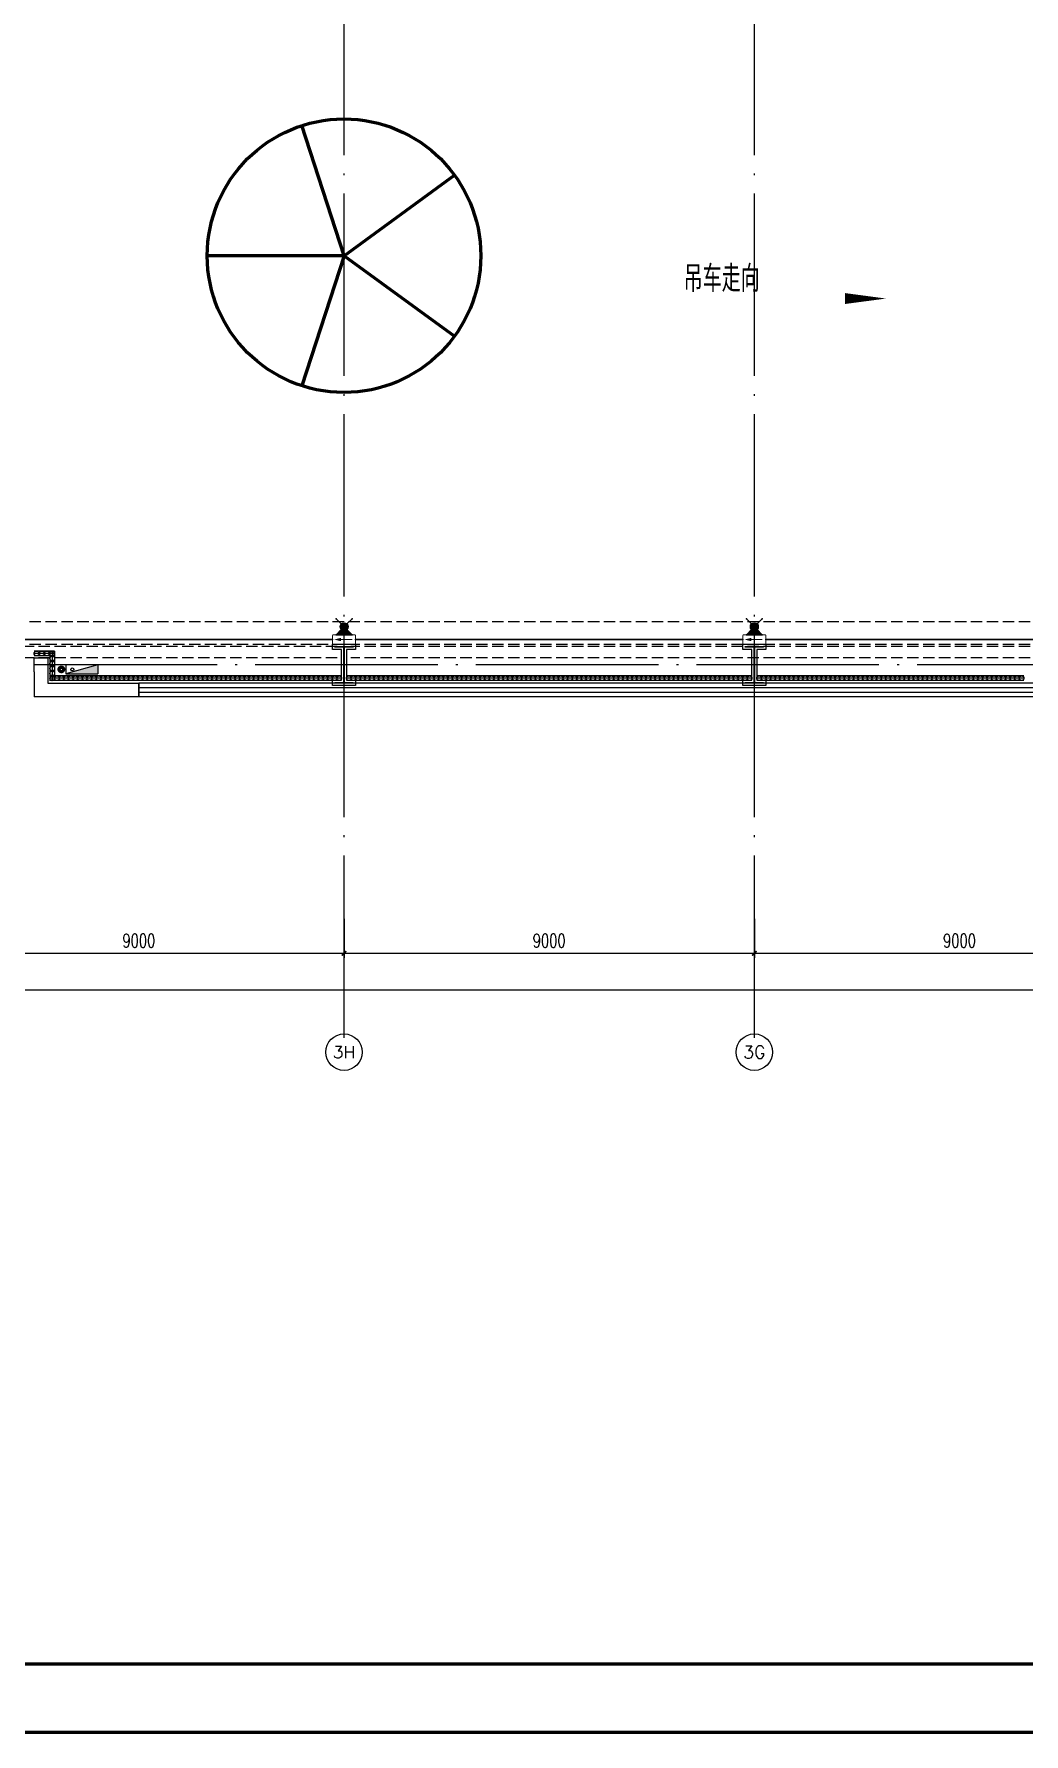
# Model space of a CAD drawing. Extents: x -1396510 to 1250330, y -1892470 to 1623980.
# Drawn here: x 449566 to 471280, y -1383327 to -1346036 of the extents above; entities that cross this region are included whole.
import ezdxf
from ezdxf.enums import TextEntityAlignment as Align

# ---------------------------------------------------------------- set-up
doc = ezdxf.new("R2010")
doc.units = 0
doc.header["$LTSCALE"] = 1000
doc.header["$MEASUREMENT"] = 0
doc.linetypes.add('DASH', pattern=[0.35, 0.25, -0.1])
doc.linetypes.add('DOTE', pattern=[2.42, 2, -0.2, 0.02, -0.2])
doc.layers.get('Defpoints').update_dxf_attribs({"color": 210})
for name, color, linetype in [('0-cxFrame', 155, 'Continuous'), ('A-AXIS-D', 1, 'Continuous'), ('A-AXIS-DOTE', 14, 'DOTE'), ('A-HATCH-2', 251, 'Continuous'), ('A-HRAIL', 173, 'Continuous'), ('A-LIN-V', 9, 'Continuous'), ('A-SFCE', 30, 'Continuous'), ('A-WINDOW', 140, 'Continuous'), ('AS-COLN', 6, 'Continuous'), ('AS-WALL', 40, 'Continuous'), ('EQUIP-应急', 3, 'Continuous'), ('EQUIP-照明', 3, 'Continuous'), ('SB_ZF消火栓', 10, 'Continuous'), ('SB_ZF消火栓M', 10, 'Continuous'), ('WIRE-照明', 1, 'Continuous'), ('建-窗', 4, 'Continuous'), ('建-箭头', 3, 'Continuous')]:
    doc.layers.add(name, color=color, linetype=linetype)
doc.layers.add('0-cxText', color=131, linetype='Continuous', lineweight=25)
doc.layers.add('LG-ZF消防', color=1, linetype='Continuous', lineweight=60)
doc.layers.add('A-云线2', color=3, linetype='Continuous', plot=False)
doc.styles.add('_TCH_AXIS', font='COMPLEX', dxfattribs={"bigfont": 'GBCBIG'})
doc.styles.add('_TCH_DIM_T3', font='SIMPLEX', dxfattribs={"width": 0.705882, "bigfont": 'GBCBIG'})
doc.styles.add('_TEL_DIM', font='SIMPLEX', dxfattribs={"width": 0.8, "height": 3.5, "bigfont": 'HZTXT'})
doc.styles.add('A-STANDARD', font='SIMPLEX', dxfattribs={"bigfont": 'GBCBIG'})
doc.styles.add('cx_tuming', font='simhei.ttf')
doc.styles.add('cx_tuqian1', font='')
doc.styles.add('黑体', font='simhei.ttf', dxfattribs={"height": 12})
doc.styles.get('cx_tuqian1').set_extended_font_data('SimSun')
doc.dimstyles.new('_TCH_ARCH&&100', dxfattribs={"dimtxt": 297.5, "dimasz": 100, "dimexe": 100, "dimexo": 100, "dimgap": 126.25, "dimtad": 1, "dimdec": 0, "dimzin": 0, "dimdsep": 46, "dimtxsty": '_TCH_DIM_T3', "dimblk": 'ARCHTICK', "dimcen": 0.09, "dimclrt": 7, "dimazin": 2, "dimtfac": 1, "dimtdec": 0, "dimtix": 1, "dimtmove": 2, "dimatfit": 3, "dimfxl": 0, "dimtolj": 1, "dimtzin": 0, "dimarcsym": 0})

# ---------------------------------------------------------------- blocks, each defined once
blk = doc.blocks.new('WINDOW2DLIB$DYNSTYLE$00000005')
at = {"color": 0}
for points in [[(-0.5, 0.5), (-0.5, -0.5)], [(-0.5, 0.5), (0.5, 0.5)], [(0.5, -0.5), (0.5, 0.5)], [(0.5, 0.1667), (-0.5, 0.1667)], [(0.5, -0.1667), (-0.5, -0.1667)], [(-0.5, -0.5), (0.5, -0.5)]]:
    blk.add_lwpolyline(points, dxfattribs=at)
blk = doc.blocks.new('42343243')
at = {"layer": 'AS-WALL'}
for p, q in [((-196354, 1223170), (-198654, 1223170)), ((-198654, 1222620), (-198654, 1223170)), ((-196354, 1222870), (-196354, 1223170)), ((-198354, 1222870), (-196354, 1222870)), ((-198354, 1222320), (-198354, 1222870)), ((-198654, 1222620), (-198654, 1222320)), ((-198654, 1222320), (-198354, 1222320))]:
    blk.add_line(p, q, dxfattribs=at)
at = {"layer": '建-窗', "xscale": -20900, "yscale": -300, "zscale": 300, "rotation": 359.9999999994913}
blk.add_blockref('WINDOW2DLIB$DYNSTYLE$00000005', (-185904, 1223020), dxfattribs=at)
blk = doc.blocks.new('4324324')
at = {"layer": 'A-HATCH-2', "color": 8, "linetype": 'DASH'}
for p, q in [((-312854, 549870), (-138054, 549870)), ((-312854, 549370), (-138054, 549370))]:
    blk.add_line(p, q, dxfattribs=at)
blk = doc.blocks.new('w4324324')
at = {"layer": 'A-HATCH-2', "color": 0, "lineweight": 60}
for q in [(-1694760, 686605), (-1697614, 684532), (-1691907, 684532), (-1696524, 681178), (-1692997, 681178)]:
    blk.add_line((-1694760, 683605), q, dxfattribs=at)
blk.add_circle((-1694760, 683605), 3000, dxfattribs=at)
blk = doc.blocks.new('342343')
at = {"layer": 'A-LIN-V', "color": 8}
blk.add_blockref('w4324324', (1030710, -8444), dxfattribs=at)
blk = doc.blocks.new('w42343243')
at = {"layer": 'A-HATCH-2', "color": 8}
blk.add_lwpolyline([(-165104, 621070), (-164604, 621070), (-164604, 620958), (-164800, 620958), (-164800, 620282), (-164604, 620282), (-164604, 620170), (-165104, 620170), (-165104, 620282), (-164908, 620282), (-164908, 620958), (-165104, 620958)], close=True, dxfattribs=at)
at = {"layer": 'AS-COLN', "color": 3}
blk.add_lwpolyline([(-165054, 621020), (-164654, 621020), (-164654, 621008), (-164850, 621008), (-164850, 620232), (-164654, 620232), (-164654, 620220), (-165054, 620220), (-165054, 620232), (-164858, 620232), (-164858, 621008), (-165054, 621008)], close=True, dxfattribs=at)
blk = doc.blocks.new('42343')
at = {"layer": 'A-WINDOW'}
for p in [(-27000, -71700), (-18000, -71700)]:
    blk.add_blockref('w42343243', p, dxfattribs=at)
blk = doc.blocks.new('A$C5D961328')
at = {"layer": 'SB_ZF消火栓'}
blk.add_hatch(color=256, dxfattribs=at).paths.add_polyline_path([(0, 40), (700, 40), (700, 240)])
for p, q in [((700, 240), (0, 240)), ((0, 240), (0, 40)), ((700, 240), (0, 40)), ((0, 40), (700, 40)), ((700, 240), (700, 40))]:
    blk.add_line(p, q, dxfattribs=at)
at = {"layer": 'SB_ZF消火栓', "color": 1}
blk.add_circle((140, 140), 32.5, dxfattribs=at)
blk = doc.blocks.new('we42342343234')
at = {"layer": 'LG-ZF消防'}
blk.add_circle((-198054, 548820), 50, dxfattribs=at)
at = {"layer": 'SB_ZF消火栓M'}
blk.add_blockref('A$C5D961328', (-197954, 548680), dxfattribs=at)
blk = doc.blocks.new('_ArchTick')
at = {"color": 0, "linetype": 'ByBlock', "const_width": 0.4}
blk.add_lwpolyline([(-0.5, -0.5), (0.5, 0.5)], dxfattribs=at)
blk = doc.blocks.new('*D5812')
at = {"layer": 'A-AXIS-D', "color": 0, "lineweight": -2, "transparency": 16777216}
for p, q in [((112000, -77370), (112000, -78228)), ((121000, -77370), (121000, -78228)), ((112000, -78128), (121000, -78128))]:
    blk.add_line(p, q, dxfattribs=at)
at = {"layer": 'Defpoints', "color": 0, "transparency": 16777216}
for p in [(112000, -77270), (121000, -77270), (121000, -78128)]:
    blk.add_point(p, dxfattribs=at)
at = {"layer": 'A-AXIS-D', "color": 0, "lineweight": -2, "transparency": 16777216, "xscale": 100, "yscale": 100, "zscale": 100, "rotation": 180}
blk.add_blockref('_ArchTick', (112000, -78128), dxfattribs=at)
at = {"layer": 'A-AXIS-D', "color": 0, "lineweight": -2, "transparency": 16777216, "xscale": 100, "yscale": 100, "zscale": 100}
blk.add_blockref('_ArchTick', (121000, -78128), dxfattribs=at)
at = {"layer": 'A-AXIS-D', "color": 7, "transparency": 16777216, "insert": (116500, -77853), "char_height": 297.5, "attachment_point": 5, "style": '_TCH_DIM_T3'}
blk.add_mtext('\\A1;9000', dxfattribs=at)
blk = doc.blocks.new('*D5813')
at = {"layer": 'A-AXIS-D', "color": 0, "lineweight": -2, "transparency": 16777216}
for p, q in [((121000, -77370), (121000, -78228)), ((130000, -77370), (130000, -78228)), ((121000, -78128), (130000, -78128))]:
    blk.add_line(p, q, dxfattribs=at)
at = {"layer": 'Defpoints', "color": 0, "transparency": 16777216}
for p in [(121000, -77270), (130000, -77270), (130000, -78128)]:
    blk.add_point(p, dxfattribs=at)
at = {"layer": 'A-AXIS-D', "color": 0, "lineweight": -2, "transparency": 16777216, "xscale": 100, "yscale": 100, "zscale": 100, "rotation": 180}
blk.add_blockref('_ArchTick', (121000, -78128), dxfattribs=at)
at = {"layer": 'A-AXIS-D', "color": 0, "lineweight": -2, "transparency": 16777216, "xscale": 100, "yscale": 100, "zscale": 100}
blk.add_blockref('_ArchTick', (130000, -78128), dxfattribs=at)
at = {"layer": 'A-AXIS-D', "color": 7, "transparency": 16777216, "insert": (125500, -77853), "char_height": 297.5, "attachment_point": 5, "style": '_TCH_DIM_T3'}
blk.add_mtext('\\A1;9000', dxfattribs=at)
blk = doc.blocks.new('*D5814')
at = {"layer": 'A-AXIS-D', "color": 0, "lineweight": -2, "transparency": 16777216}
for p, q in [((130000, -77370), (130000, -78228)), ((139000, -77370), (139000, -78228)), ((130000, -78128), (139000, -78128))]:
    blk.add_line(p, q, dxfattribs=at)
at = {"layer": 'Defpoints', "color": 0, "transparency": 16777216}
for p in [(130000, -77270), (139000, -77270), (139000, -78128)]:
    blk.add_point(p, dxfattribs=at)
at = {"layer": 'A-AXIS-D', "color": 0, "lineweight": -2, "transparency": 16777216, "xscale": 100, "yscale": 100, "zscale": 100, "rotation": 180}
blk.add_blockref('_ArchTick', (130000, -78128), dxfattribs=at)
at = {"layer": 'A-AXIS-D', "color": 0, "lineweight": -2, "transparency": 16777216, "xscale": 100, "yscale": 100, "zscale": 100}
blk.add_blockref('_ArchTick', (139000, -78128), dxfattribs=at)
at = {"layer": 'A-AXIS-D', "color": 7, "transparency": 16777216, "insert": (134500, -77853), "char_height": 297.5, "attachment_point": 5, "style": '_TCH_DIM_T3'}
blk.add_mtext('\\A1;9000', dxfattribs=at)
blk = doc.blocks.new('*D5830')
at = {"layer": 'A-AXIS-D', "color": 0, "lineweight": -2, "transparency": 16777216}
for p, q in [((-900, -77470), (-900, -79028)), ((184800, -77470), (184800, -79028)), ((-900, -78928), (184800, -78928))]:
    blk.add_line(p, q, dxfattribs=at)
at = {"layer": 'Defpoints', "color": 0, "transparency": 16777216}
for p in [(-900, -77370), (184800, -77370), (184800, -78928)]:
    blk.add_point(p, dxfattribs=at)
at = {"layer": 'A-AXIS-D', "color": 0, "lineweight": -2, "transparency": 16777216, "xscale": 100, "yscale": 100, "zscale": 100, "rotation": 180}
blk.add_blockref('_ArchTick', (-900, -78928), dxfattribs=at)
at = {"layer": 'A-AXIS-D', "color": 0, "lineweight": -2, "transparency": 16777216, "xscale": 100, "yscale": 100, "zscale": 100}
blk.add_blockref('_ArchTick', (184800, -78928), dxfattribs=at)
at = {"layer": 'A-AXIS-D', "color": 7, "transparency": 16777216, "insert": (91950, -78653), "char_height": 297.5, "attachment_point": 5, "style": '_TCH_DIM_T3'}
blk.add_mtext('\\A1;185700', dxfattribs=at)
blk = doc.blocks.new('99平面图例外参$0$$LinePat$圆环')
for points in [[(0, 150), (300, 150)], [(0, 0), (300, 0)], [(0, -150), (300, -150)]]:
    blk.add_lwpolyline(points)
at = {"color": 0}
blk.add_circle((150, 0), 150, dxfattribs=at)
blk = doc.blocks.new('$equip_U$00000208(EQ-138-沈勤辉)')
blk.add_hatch(color=256).paths.add_polyline_path([(0.21, 0.37), (0.5, 0.3), (0.21, 0.23)])
at = {"color": 7, "lineweight": 0}
blk.add_line((-0.5, 0.3), (0.21, 0.3), dxfattribs=at)
at = {"lineweight": 0, "const_width": 0.0571}
blk.add_lwpolyline([(-0.66, 0), (0.66, 0, 0.414214), (0.72, 0.06), (0.72, 0.54, 0.414213), (0.66, 0.6), (-0.66, 0.6, 0.414214), (-0.72, 0.54, 0), (-0.72, 0.06, 0.414245), (-0.66, 0, 18481.445439)], format="xyb", dxfattribs=at)
blk.add_lwpolyline([(0.21, 0.37), (0.5, 0.3), (0.21, 0.23), (0.21, 0.37)], dxfattribs=at)
for p in [(-0.72, 0.3), (0, 0.6), (0, 0), (0.72, 0.3)]:
    blk.add_point(p)
at = {"color": 7, "style": '_TEL_DIM', "flags": 1}
for tag in ['A', 'REMARK']:
    blk.add_attdef(tag, text='', height=0.00002, dxfattribs=at).set_placement((0, 0), align=Align.MIDDLE_CENTER)
blk = doc.blocks.new('$equip$00003158')
h = blk.add_hatch(color=256)
h.dxf.hatch_style = 1
h.paths.add_polyline_path([(0, 0.25, -0.198912), (-0.18, 0.32), (-0.5, 0), (0.5, 0), (0.18, 0.32, -0.198912)])
blk.add_hatch(color=256).paths.add_polyline_path([(0, 0.75, 1), (0, 0.25, 1)])
for p, q in [((-0.5, 1), (-0.18, 0.68)), ((-0.5, 0), (-0.18, 0.32)), ((-0.5, 0), (0.5, 0)), ((0.18, 0.68), (0.5, 1)), ((0.18, 0.32), (0.5, 0))]:
    blk.add_line(p, q)
blk.add_circle((0, 0.5), 0.25)
for p in [(-0.5, 1), (-0.5, 0), (0, 0), (0.5, 1), (0.5, 0)]:
    blk.add_point(p)
at = {"color": 7, "style": '_TEL_DIM', "flags": 1}
for tag in ['A', 'REMARK']:
    blk.add_attdef(tag, text='', height=0.00002, dxfattribs=at).set_placement((0, 0), align=Align.MIDDLE_CENTER)
blk = doc.blocks.new('TK22.A0+2 L(Dragon)')
at = {"layer": '0-cxFrame', "color": 7, "const_width": 0.5}
blk.add_lwpolyline([(0, 0), (-1783, 0), (-1783, 841), (0, 841)], close=True, dxfattribs=at)
at = {"layer": '0-cxFrame', "const_width": 0.5}
blk.add_lwpolyline([(-80, 10), (-1763, 10), (-1763, 831), (-80, 831)], close=True, dxfattribs=at)
at = {"style": '黑体', "flags": 4}
blk.add_attdef('图幅', text='', height=3.3, dxfattribs=at).set_placement((-40, 3), align=Align.RIGHT)
at = {"layer": '0-cxText', "flags": 4}
for tag, height, style, p in [('建设单位', 3.5, 'cx_tuming', (-45, 240)), ('项目名称', 3.5, 'cx_tuming', (-45, 210)), ('子项名称', 3.5, 'cx_tuming', (-45, 180)), ('工程编号', 3.3, 'cx_tuqian1', (-35, 165)), ('图名1', 3.5, 'cx_tuming', (-45, 87)), ('图名2', 3.5, 'cx_tuming', (-45, 79)), ('图名3', 3.5, 'cx_tuming', (-45, 71)), ('出图日期', 3.3, 'cx_tuqian1', (-39, 60)), ('专业', 3.3, 'cx_tuqian1', (-55, 52)), ('图号', 3.3, 'cx_tuqian1', (-55, 44)), ('版次', 3.3, 'cx_tuqian1', (-20, 44))]:
    blk.add_attdef(tag, text='', height=height, dxfattribs=dict(at, style=style)).set_placement(p, align=Align.MIDDLE)
at = {"layer": 'Defpoints', "color": 6, "flags": 4}
for tag, height, style, p in [('tufu', 3.3, '黑体', (-12, 12)), ('dwfname', 4, 'cx_tuqian1', (-80, 3))]:
    blk.add_attdef(tag, text='', height=height, dxfattribs=dict(at, style=style)).set_placement(p, align=Align.RIGHT)
blk = doc.blocks.new('世赫3#厂房一层0821')
at = {"layer": 'A-AXIS-D'}
for centre in [(121000, -80296), (130000, -80296)]:
    blk.add_circle(centre, 400, dxfattribs=at)
at = {"layer": 'A-AXIS-DOTE', "color": 8, "ltscale": 2}
for p, q in [((121000, -79980), (121000, 5514)), ((130000, -79980), (130000, 5514)), ((190814.2, -71800), (-5155.8, -71800))]:
    blk.add_line(p, q, dxfattribs=at)
at = {"layer": 'A-SFCE', "color": 2, "linetype": 'DASH'}
for p, q in [((120850, -71400), (112150, -71400)), ((120850, -71650), (112150, -71650))]:
    blk.add_line(p, q, dxfattribs=at)
at = {"layer": 'A-SFCE', "linetype": 'DASH'}
for p, q in [((138850, -71400), (121150, -71400)), ((138850, -71650), (121150, -71650))]:
    blk.add_line(p, q, dxfattribs=at)
at = {"layer": '建-箭头', "color": 8}
blk.add_lwpolyline([(125987.8, -63765, 0, 0, 0), (132887.8, -63765, 0, 240, 0), (131987.8, -63765, 0, 0, 0)], format="xyseb", dxfattribs=at)
at = {"layer": 'A-HRAIL', "yscale": 0.3333333333111111, "zscale": 0.3333333333111111}
for p, xscale, rotation in [((114312.5, -71549.9), 0.3749999998826196, 180), ((114425, -71549.9), 0.3749999998826196, 180), ((114537.5, -71549.9), 0.3749999998826196, 180), ((114650, -71549.9), 0.3749999998826196, 180), ((114600, -71499.9), 0.3611111226889233, 270), ((114600, -71608.3), 0.3611111226889233, 270), ((114600, -71716.6), 0.3611111226889233, 270), ((114600, -71824.9), 0.3611111226889233, 270), ((114600, -71933.3), 0.3611111226889233, 270), ((114600, -72041.6), 0.3611111226889233, 270), ((114651.5, -72093.9), 0.3384127419249668, 180.0000000002033), ((114753, -72093.9), 0.3384127419249668, 180.0000000002033), ((114854.6, -72093.9), 0.3384127419249668, 180.0000000002033), ((114956.1, -72093.9), 0.3384127419249668, 180.0000000002033), ((115057.6, -72093.9), 0.3384127419249668, 180.0000000002033), ((115159.1, -72093.9), 0.3384127419249668, 180.0000000002033), ((115260.7, -72093.9), 0.3384127419249668, 180.0000000002033), ((115362.2, -72093.9), 0.3384127419249668, 180.0000000002033), ((115463.7, -72093.9), 0.3384127419249668, 180.0000000002033), ((115565.2, -72093.9), 0.3384127419249668, 180.0000000002033), ((115666.8, -72093.9), 0.3384127419249668, 180.0000000002033), ((115768.3, -72093.9), 0.3384127419249668, 180.0000000002033), ((115869.8, -72093.9), 0.3384127419249668, 180.0000000002033), ((115971.3, -72093.9), 0.3384127419249668, 180.0000000002033), ((116072.9, -72093.9), 0.3384127419249668, 180.0000000002033), ((116174.4, -72093.9), 0.3384127419249668, 180.0000000002033), ((116275.9, -72093.9), 0.3384127419249668, 180.0000000002033), ((116377.4, -72093.9), 0.3384127419249668, 180.0000000002033), ((116479, -72093.9), 0.3384127419249668, 180.0000000002033), ((116580.5, -72093.9), 0.3384127419249668, 180.0000000002033), ((116682, -72093.9), 0.3384127419249668, 180.0000000002033), ((116783.5, -72093.9), 0.3384127419249668, 180.0000000002033), ((116885, -72093.9), 0.3384127419249668, 180.0000000002033), ((116986.6, -72093.9), 0.3384127419249668, 180.0000000002033), ((117088.1, -72093.9), 0.3384127419249668, 180.0000000002033), ((117189.6, -72093.9), 0.3384127419249668, 180.0000000002033), ((117291.1, -72093.9), 0.3384127419249668, 180.0000000002033), ((117392.7, -72093.9), 0.3384127419249668, 180.0000000002033), ((117494.2, -72093.9), 0.3384127419249668, 180.0000000002033), ((117595.7, -72093.9), 0.3384127419249668, 180.0000000002033), ((117697.2, -72093.9), 0.3384127419249668, 180.0000000002033), ((117798.8, -72093.9), 0.3384127419249668, 180.0000000002033), ((117900.3, -72093.9), 0.3384127419249668, 180.0000000002033), ((118001.8, -72093.9), 0.3384127419249668, 180.0000000002033), ((118103.3, -72093.9), 0.3384127419249668, 180.0000000002033), ((118204.9, -72093.9), 0.3384127419249668, 180.0000000002033), ((118306.4, -72093.9), 0.3384127419249668, 180.0000000002033), ((118407.9, -72093.9), 0.3384127419249668, 180.0000000002033), ((118509.4, -72093.9), 0.3384127419249668, 180.0000000002033), ((118611, -72093.9), 0.3384127419249668, 180.0000000002033), ((118712.5, -72093.9), 0.3384127419249668, 180.0000000002033), ((118814, -72093.9), 0.3384127419249668, 180.0000000002033), ((118915.5, -72093.9), 0.3384127419249668, 180.0000000002033), ((119017, -72093.9), 0.3384127419249668, 180.0000000002033), ((119118.6, -72093.9), 0.3384127419249668, 180.0000000002033), ((119220.1, -72093.9), 0.3384127419249668, 180.0000000002033), ((119321.6, -72093.9), 0.3384127419249668, 180.0000000002033), ((119423.1, -72093.9), 0.3384127419249668, 180.0000000002033), ((119524.7, -72093.9), 0.3384127419249668, 180.0000000002033), ((119626.2, -72093.9), 0.3384127419249668, 180.0000000002033), ((119727.7, -72093.9), 0.3384127419249668, 180.0000000002033), ((119829.2, -72093.9), 0.3384127419249668, 180.0000000002033), ((119930.8, -72093.9), 0.3384127419249668, 180.0000000002033), ((120032.3, -72093.9), 0.3384127419249668, 180.0000000002033), ((120133.8, -72093.9), 0.3384127419249668, 180.0000000002033), ((120235.3, -72093.9), 0.3384127419249668, 180.0000000002033), ((120336.9, -72093.9), 0.3384127419249668, 180.0000000002033), ((120438.4, -72093.9), 0.3384127419249668, 180.0000000002033), ((120539.9, -72093.9), 0.3384127419249668, 180.0000000002033), ((120641.4, -72093.9), 0.3384127419249668, 180.0000000002033), ((120743, -72093.9), 0.3384127419249668, 180.0000000002033), ((120844.5, -72093.9), 0.3384127419249668, 180.0000000002033), ((120946, -72093.9), 0.3384127419249668, 180.0000000002033), ((121155, -72093.9), 0.336818181795725, 180.0000000002033), ((121256.1, -72093.9), 0.336818181795725, 180.0000000002033), ((121357.1, -72093.9), 0.336818181795725, 180.0000000002033), ((121458.2, -72093.9), 0.336818181795725, 180.0000000002033), ((121559.2, -72093.9), 0.336818181795725, 180.0000000002033), ((121660.3, -72093.9), 0.336818181795725, 180.0000000002033), ((121761.3, -72093.9), 0.336818181795725, 180.0000000002033), ((121862.4, -72093.9), 0.336818181795725, 180.0000000002033), ((121963.4, -72093.9), 0.336818181795725, 180.0000000002033), ((122064.5, -72093.9), 0.336818181795725, 180.0000000002033), ((122165.5, -72093.9), 0.336818181795725, 180.0000000002033), ((122266.5, -72093.9), 0.336818181795725, 180.0000000002033), ((122367.6, -72093.9), 0.336818181795725, 180.0000000002033), ((122468.6, -72093.9), 0.336818181795725, 180.0000000002033), ((122569.7, -72093.9), 0.336818181795725, 180.0000000002033), ((122670.7, -72093.9), 0.336818181795725, 180.0000000002033), ((122771.8, -72093.9), 0.336818181795725, 180.0000000002033), ((122872.8, -72093.9), 0.336818181795725, 180.0000000002033), ((122973.9, -72093.9), 0.336818181795725, 180.0000000002033), ((123074.9, -72093.9), 0.336818181795725, 180.0000000002033), ((123176, -72093.9), 0.336818181795725, 180.0000000002033), ((123277, -72093.9), 0.336818181795725, 180.0000000002033), ((123378, -72093.9), 0.336818181795725, 180.0000000002033), ((123479.1, -72093.9), 0.336818181795725, 180.0000000002033), ((123580.1, -72093.9), 0.336818181795725, 180.0000000002033), ((123681.2, -72093.9), 0.336818181795725, 180.0000000002033), ((123782.2, -72093.9), 0.336818181795725, 180.0000000002033), ((123883.3, -72093.9), 0.336818181795725, 180.0000000002033), ((123984.3, -72093.9), 0.336818181795725, 180.0000000002033), ((124085.4, -72093.9), 0.336818181795725, 180.0000000002033), ((124186.4, -72093.9), 0.336818181795725, 180.0000000002033), ((124287.5, -72093.9), 0.336818181795725, 180.0000000002033), ((124388.5, -72093.9), 0.336818181795725, 180.0000000002033), ((124489.5, -72093.9), 0.336818181795725, 180.0000000002033), ((124590.6, -72093.9), 0.336818181795725, 180.0000000002033), ((124691.6, -72093.9), 0.336818181795725, 180.0000000002033), ((124792.7, -72093.9), 0.336818181795725, 180.0000000002033), ((124893.7, -72093.9), 0.336818181795725, 180.0000000002033), ((124994.8, -72093.9), 0.336818181795725, 180.0000000002033), ((125095.8, -72093.9), 0.336818181795725, 180.0000000002033), ((125196.9, -72093.9), 0.336818181795725, 180.0000000002033), ((125297.9, -72093.9), 0.336818181795725, 180.0000000002033), ((125399, -72093.9), 0.336818181795725, 180.0000000002033), ((125500, -72093.9), 0.336818181795725, 180.0000000002033), ((125601, -72093.9), 0.336818181795725, 180.0000000002033), ((125702.1, -72093.9), 0.336818181795725, 180.0000000002033), ((125803.1, -72093.9), 0.336818181795725, 180.0000000002033), ((125904.2, -72093.9), 0.336818181795725, 180.0000000002033), ((126005.2, -72093.9), 0.336818181795725, 180.0000000002033), ((126106.3, -72093.9), 0.336818181795725, 180.0000000002033), ((126207.3, -72093.9), 0.336818181795725, 180.0000000002033), ((126308.4, -72093.9), 0.336818181795725, 180.0000000002033), ((126409.4, -72093.9), 0.336818181795725, 180.0000000002033), ((126510.5, -72093.9), 0.336818181795725, 180.0000000002033), ((126611.5, -72093.9), 0.336818181795725, 180.0000000002033), ((126712.5, -72093.9), 0.336818181795725, 180.0000000002033), ((126813.6, -72093.9), 0.336818181795725, 180.0000000002033), ((126914.6, -72093.9), 0.336818181795725, 180.0000000002033), ((127015.7, -72093.9), 0.336818181795725, 180.0000000002033), ((127116.7, -72093.9), 0.336818181795725, 180.0000000002033), ((127217.8, -72093.9), 0.336818181795725, 180.0000000002033), ((127318.8, -72093.9), 0.336818181795725, 180.0000000002033), ((127419.9, -72093.9), 0.336818181795725, 180.0000000002033), ((127520.9, -72093.9), 0.336818181795725, 180.0000000002033), ((127622, -72093.9), 0.336818181795725, 180.0000000002033), ((127723, -72093.9), 0.336818181795725, 180.0000000002033), ((127824, -72093.9), 0.336818181795725, 180.0000000002033), ((127925.1, -72093.9), 0.336818181795725, 180.0000000002033), ((128026.1, -72093.9), 0.336818181795725, 180.0000000002033), ((128127.2, -72093.9), 0.336818181795725, 180.0000000002033), ((128228.2, -72093.9), 0.336818181795725, 180.0000000002033), ((128329.3, -72093.9), 0.336818181795725, 180.0000000002033), ((128430.3, -72093.9), 0.336818181795725, 180.0000000002033), ((128531.4, -72093.9), 0.336818181795725, 180.0000000002033), ((128632.4, -72093.9), 0.336818181795725, 180.0000000002033), ((128733.5, -72093.9), 0.336818181795725, 180.0000000002033), ((128834.5, -72093.9), 0.336818181795725, 180.0000000002033), ((128935.5, -72093.9), 0.336818181795725, 180.0000000002033), ((129036.6, -72093.9), 0.336818181795725, 180.0000000002033), ((129137.6, -72093.9), 0.336818181795725, 180.0000000002033), ((129238.7, -72093.9), 0.336818181795725, 180.0000000002033), ((129339.7, -72093.9), 0.336818181795725, 180.0000000002033), ((129440.8, -72093.9), 0.336818181795725, 180.0000000002033), ((129541.8, -72093.9), 0.336818181795725, 180.0000000002033), ((129642.9, -72093.9), 0.336818181795725, 180.0000000002033), ((129743.9, -72093.9), 0.336818181795725, 180.0000000002033), ((129845, -72093.9), 0.336818181795725, 180.0000000002033), ((129946, -72093.9), 0.336818181795725, 180.0000000002033), ((130155, -72093.9), 0.3368181817957273, 180.0000000002033), ((130256.1, -72093.9), 0.3368181817957273, 180.0000000002033), ((130357.1, -72093.9), 0.3368181817957273, 180.0000000002033), ((130458.2, -72093.9), 0.3368181817957273, 180.0000000002033), ((130559.2, -72093.9), 0.3368181817957273, 180.0000000002033), ((130660.3, -72093.9), 0.3368181817957273, 180.0000000002033), ((130761.3, -72093.9), 0.3368181817957273, 180.0000000002033), ((130862.4, -72093.9), 0.3368181817957273, 180.0000000002033), ((130963.4, -72093.9), 0.3368181817957273, 180.0000000002033), ((131064.5, -72093.9), 0.3368181817957273, 180.0000000002033), ((131165.5, -72093.9), 0.3368181817957273, 180.0000000002033), ((131266.5, -72093.9), 0.3368181817957273, 180.0000000002033), ((131367.6, -72093.9), 0.3368181817957273, 180.0000000002033), ((131468.6, -72093.9), 0.3368181817957273, 180.0000000002033), ((131569.7, -72093.9), 0.3368181817957273, 180.0000000002033), ((131670.7, -72093.9), 0.3368181817957273, 180.0000000002033), ((131771.8, -72093.9), 0.3368181817957273, 180.0000000002033), ((131872.8, -72093.9), 0.3368181817957273, 180.0000000002033), ((131973.9, -72093.9), 0.3368181817957273, 180.0000000002033), ((132074.9, -72093.9), 0.3368181817957273, 180.0000000002033), ((132176, -72093.9), 0.3368181817957273, 180.0000000002033), ((132277, -72093.9), 0.3368181817957273, 180.0000000002033), ((132378, -72093.9), 0.3368181817957273, 180.0000000002033), ((132479.1, -72093.9), 0.3368181817957273, 180.0000000002033), ((132580.1, -72093.9), 0.3368181817957273, 180.0000000002033), ((132681.2, -72093.9), 0.3368181817957273, 180.0000000002033), ((132782.2, -72093.9), 0.3368181817957273, 180.0000000002033), ((132883.3, -72093.9), 0.3368181817957273, 180.0000000002033), ((132984.3, -72093.9), 0.3368181817957273, 180.0000000002033), ((133085.4, -72093.9), 0.3368181817957273, 180.0000000002033), ((133186.4, -72093.9), 0.3368181817957273, 180.0000000002033), ((133287.5, -72093.9), 0.3368181817957273, 180.0000000002033), ((133388.5, -72093.9), 0.3368181817957273, 180.0000000002033), ((133489.5, -72093.9), 0.3368181817957273, 180.0000000002033), ((133590.6, -72093.9), 0.3368181817957273, 180.0000000002033), ((133691.6, -72093.9), 0.3368181817957273, 180.0000000002033), ((133792.7, -72093.9), 0.3368181817957273, 180.0000000002033), ((133893.7, -72093.9), 0.3368181817957273, 180.0000000002033), ((133994.8, -72093.9), 0.3368181817957273, 180.0000000002033), ((134095.8, -72093.9), 0.3368181817957273, 180.0000000002033), ((134196.9, -72093.9), 0.3368181817957273, 180.0000000002033), ((134297.9, -72093.9), 0.3368181817957273, 180.0000000002033), ((134399, -72093.9), 0.3368181817957273, 180.0000000002033), ((134500, -72093.9), 0.3368181817957273, 180.0000000002033), ((134601, -72093.9), 0.3368181817957273, 180.0000000002033), ((134702.1, -72093.9), 0.3368181817957273, 180.0000000002033), ((134803.1, -72093.9), 0.3368181817957273, 180.0000000002033), ((134904.2, -72093.9), 0.3368181817957273, 180.0000000002033), ((135005.2, -72093.9), 0.3368181817957273, 180.0000000002033), ((135106.3, -72093.9), 0.3368181817957273, 180.0000000002033), ((135207.3, -72093.9), 0.3368181817957273, 180.0000000002033), ((135308.4, -72093.9), 0.3368181817957273, 180.0000000002033), ((135409.4, -72093.9), 0.3368181817957273, 180.0000000002033), ((135510.5, -72093.9), 0.3368181817957273, 180.0000000002033), ((135611.5, -72093.9), 0.3368181817957273, 180.0000000002033), ((135712.5, -72093.9), 0.3368181817957273, 180.0000000002033), ((135813.6, -72093.9), 0.3368181817957273, 180.0000000002033), ((135914.6, -72093.9), 0.3368181817957273, 180.0000000002033)]:
    blk.add_blockref('99平面图例外参$0$$LinePat$圆环', p, dxfattribs=dict(at, xscale=xscale, rotation=rotation))
at = {"layer": 'A-LIN-V', "color": 8, "rotation": 90}
blk.add_blockref('342343', (796160.7, 601225), dxfattribs=at)
at = {"layer": 'A-WINDOW'}
for name in ['42343', '4324324']:
    blk.add_blockref(name, (312854.2, -620720), dxfattribs=at)
at = {"layer": 'A-WINDOW', "xscale": -1, "rotation": 180}
blk.add_blockref('42343243', (312854.2, 1150670), dxfattribs=at)
at = {"layer": 'SB_ZF消火栓'}
blk.add_blockref('we42342343234', (312854.2, -620720), dxfattribs=at)
at = {"layer": 'A-AXIS-D', "color": 7, "style": '_TCH_AXIS'}
for s, height, p, p2 in [('3H', 265.5, (120753.5, -80428.8), (121246.5, -80428.8)), ('3G', 276.42, (129756.5, -80434.2), (130243.5, -80434.2))]:
    blk.add_text(s, height=height, dxfattribs=at).set_placement(p, p2, align=Align.FIT)
at = {"layer": '建-箭头', "color": 7, "style": 'A-STANDARD'}
blk.add_text('吊车走向', height=578.72, dxfattribs=at).set_placement((128450.1, -63618.1))
at = {"layer": 'A-AXIS-D'}
for base, p1, p2, picture, middle in [((184800, -78927.8), (-900, -77369.8), (184800, -77369.8), '*D5830', (91950, -78652.8)), ((121000, -78127.8), (112000, -77269.8), (121000, -77269.8), '*D5812', (116500, -77852.8)), ((130000, -78127.8), (121000, -77269.8), (130000, -77269.8), '*D5813', (125500, -77852.8)), ((139000, -78127.8), (130000, -77269.8), (139000, -77269.8), '*D5814', (134500, -77852.8))]:
    dim = blk.add_linear_dim(base=base, p1=p1, p2=p2, angle=0, dimstyle='_TCH_ARCH&&100', dxfattribs=at)
    dim.commit()
    dim.dimension.update_dxf_attribs({"geometry": picture, "text_midpoint": middle, "dimtype": 161})

msp = doc.modelspace()

# ---------------------------------------------------------------- linework, layer by layer
at = {"layer": 'WIRE-照明', "color": 6, "linetype": 'DASH', "const_width": 35}
for points in [[(448965.6, -1359319), (456113.7, -1359319)], [(456617.9, -1359319), (465113.7, -1359319)], [(465617.9, -1359319), (474113.7, -1359319)]]:
    msp.add_lwpolyline(points, dxfattribs=at)

# ---------------------------------------------------------------- block references
at = {"layer": '0-cxFrame', "xscale": 150, "yscale": 150, "zscale": 150}
msp.add_blockref('TK22.A0+2 L(Dragon)', (572116.2, -1383290), dxfattribs=at)
at = {"layer": 'A-云线2'}
msp.add_blockref('世赫3#厂房一层0821', (335365.8, -1288074), dxfattribs=at)
at = {"layer": 'EQUIP-应急', "xscale": 350.0000000000001, "yscale": 350.0000000000001, "zscale": 350.0000000000001}
for p in [(456365.8, -1359214), (465365.8, -1359214)]:
    msp.add_blockref('$equip$00003158', p, dxfattribs=at)
at = {"layer": 'EQUIP-照明', "xscale": -350, "yscale": 350, "zscale": 350}
for p in [(456365.8, -1359424), (465365.8, -1359424)]:
    msp.add_blockref('$equip_U$00000208(EQ-138-沈勤辉)', p, dxfattribs=at)

doc.saveas('drawing.dxf')
